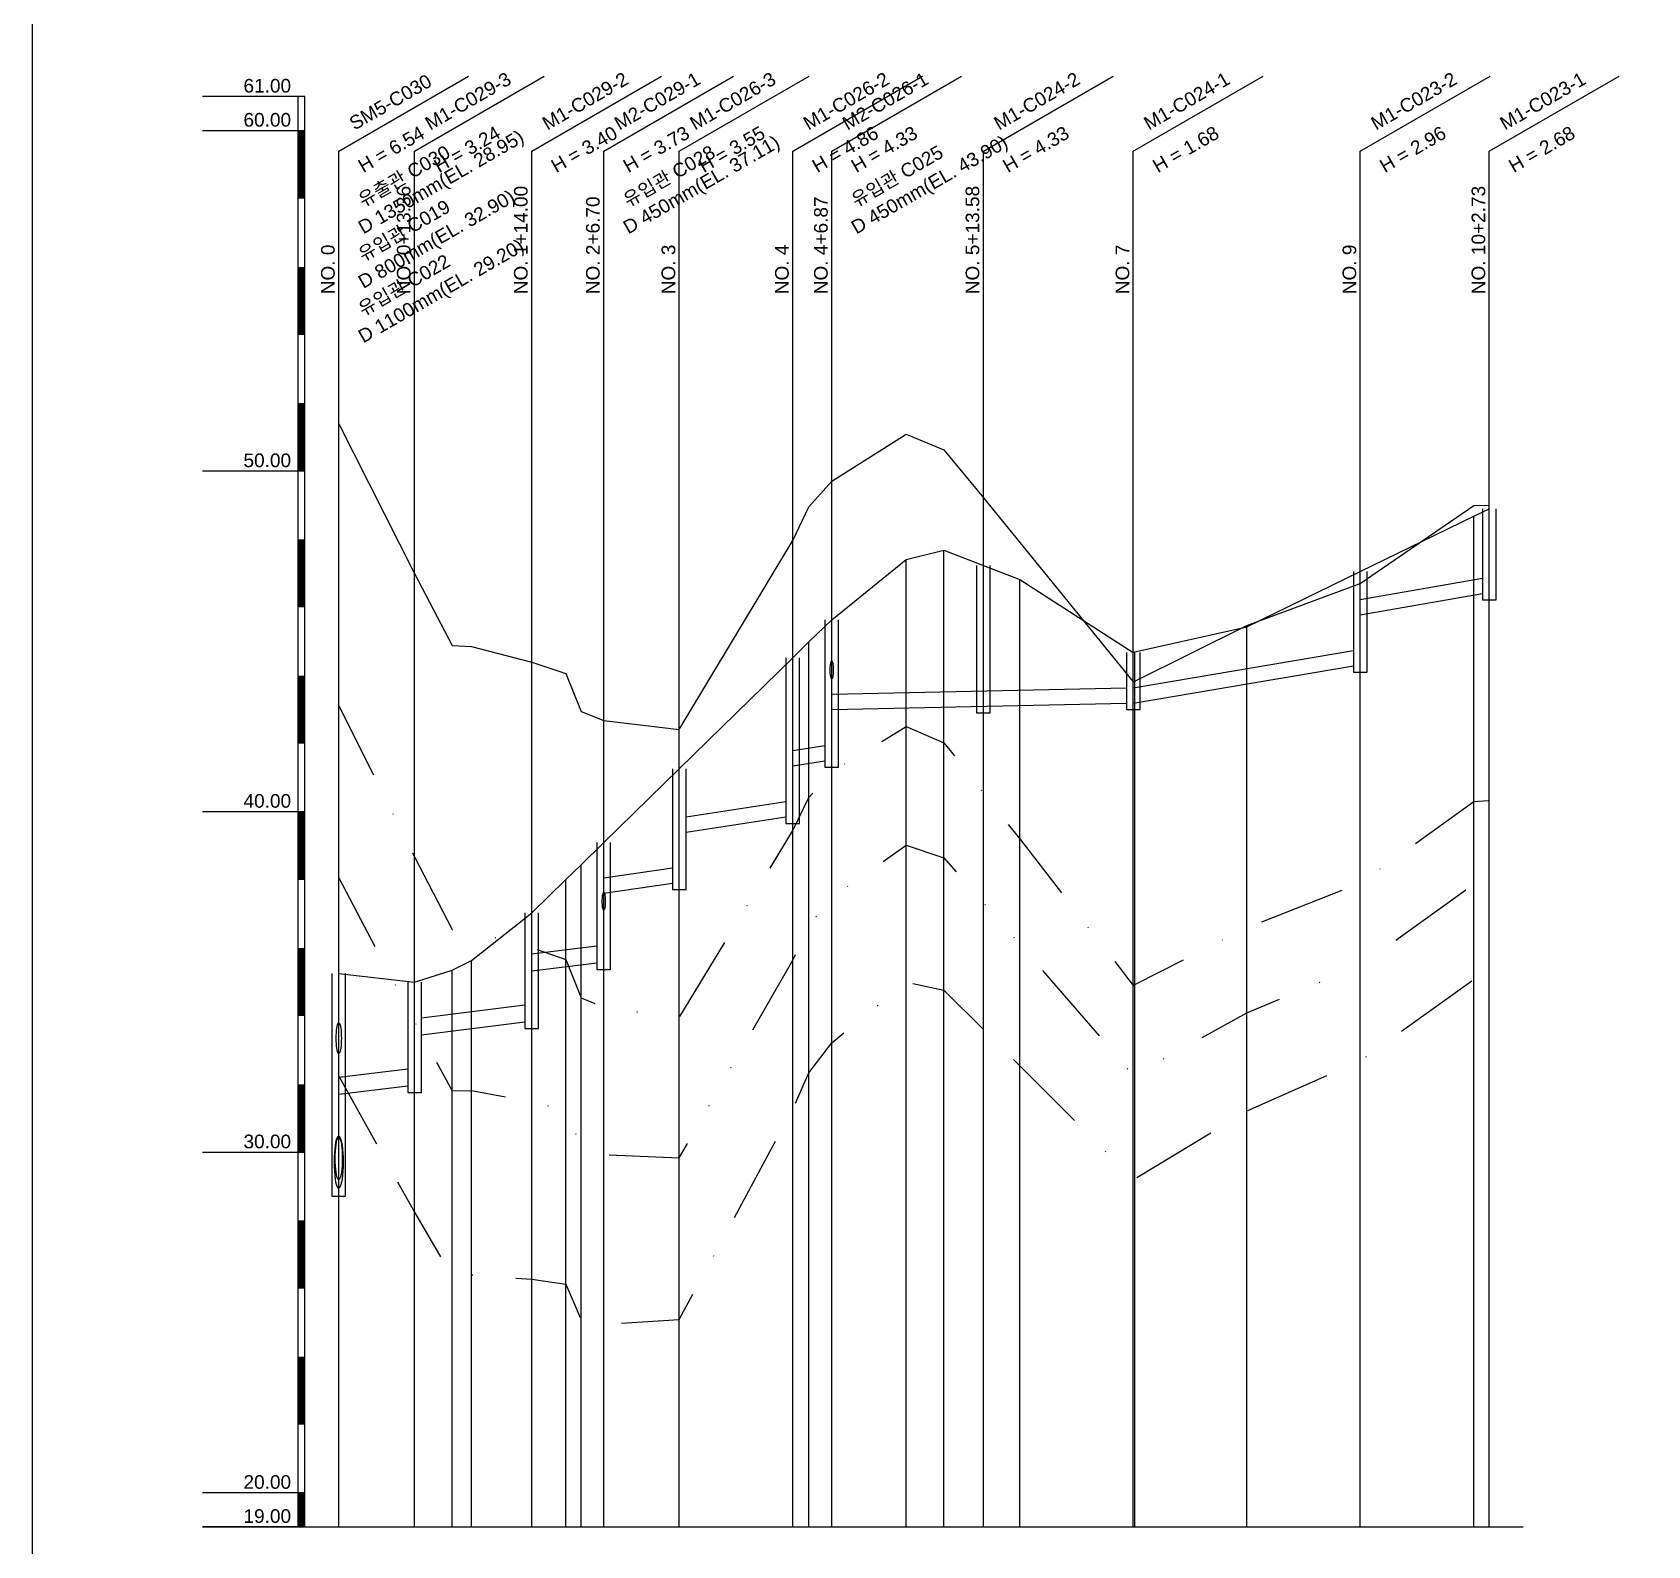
# Model space of a CAD drawing. Header units: millimetres. Extents: x -7351 to 135086, y 1419 to 5643.
# Drawn here: x 42396.4 to 42633.6, y 1584.3 to 1806.5 of the extents above; entities that cross this region are included whole.
import ezdxf
from ezdxf.enums import TextEntityAlignment as Align

# ---------------------------------------------------------------- set-up
doc = ezdxf.new("R2010")
doc.units = ezdxf.units.MM
for name, pattern in [('BORDER', [44.45, 12.7, -6.35, 12.7, -6.35, 0, -6.35]), ('DASHDOT', [25.4, 12.7, -6.35, 0, -6.35]), ('DIVIDE', [31.75, 12.7, -6.35, 0, -6.35, 0, -6.35])]:
    doc.linetypes.add(name, pattern=pattern)
for name, color, linetype in [('KZ_종단_계획선', 1, 'Continuous'), ('KZ_종단_관로', 4, 'Continuous'), ('KZ_종단_깃발', 7, 'Continuous'), ('KZ_종단_도각', 7, 'Continuous'), ('KZ_종단_맨홀', 4, 'Continuous'), ('KZ_종단_수직선', 7, 'Continuous'), ('KZ_종단_암선1', 56, 'DASHDOT'), ('KZ_종단_암선2', 4, 'DIVIDE'), ('KZ_종단_암선3', 6, 'BORDER'), ('KZ_종단_원형관', 4, 'Continuous'), ('KZ_종단_지반선', 3, 'Continuous'), ('KZ_종단_테이블선', 7, 'Continuous'), ('KZ_종단_폴대', 7, 'Continuous')]:
    doc.layers.add(name, color=color, linetype=linetype)
doc.styles.get("Standard").update_dxf_attribs({"font": 'arial.ttf'})

msp = doc.modelspace()

# ---------------------------------------------------------------- linework, layer by layer
at = {"layer": 'KZ_종단_계획선'}
msp.add_lwpolyline([(42441.36, 1668.28), (42441.36, 1668.28), (42441.36, 1668.28), (42441.36, 1668.28), (42441.36, 1668.28), (42441.36, 1668.28), (42452.49, 1667.04), (42458.03, 1668.77), (42460.83, 1670.2), (42469.69, 1677.2), (42474.69, 1682.09), (42476.93, 1684.27), (42480.27, 1687.54), (42480.27, 1687.54), (42480.27, 1687.54), (42480.27, 1687.54), (42480.27, 1687.54), (42480.28, 1687.54), (42491.36, 1698.37), (42508.03, 1714.65), (42510.4, 1716.97), (42513.75, 1720.24), (42513.75, 1720.24), (42513.75, 1720.24), (42513.75, 1720.24), (42513.75, 1720.24), (42513.75, 1720.24), (42524.69, 1729.1), (42530.22, 1730.45), (42536.01, 1728.22), (42541.36, 1726.16), (42558.03, 1715.45), (42558.26, 1715.5), (42574.69, 1719.2), (42591.36, 1727.32), (42608.03, 1735.43), (42610.3, 1736.54)], dxfattribs=at)
at = {"layer": 'KZ_종단_관로'}
for p, q in [((42591.36, 1723.22), (42609.3, 1726.34)), ((42591.36, 1720.97), (42609.3, 1724.09)), ((42558.03, 1710.24), (42590.36, 1715.72)), ((42558.03, 1707.99), (42590.36, 1713.47)), ((42513.75, 1709.29), (42557.03, 1710.24)), ((42513.75, 1707.04), (42557.03, 1707.99)), ((42508.03, 1701.03), (42512.75, 1701.79)), ((42508.03, 1698.78), (42512.75, 1699.54)), ((42492.36, 1691.31), (42507.03, 1693.53)), ((42492.36, 1689.06), (42507.03, 1691.28)), ((42480.27, 1682.34), (42490.36, 1683.81)), ((42480.27, 1680.09), (42490.36, 1681.56)), ((42469.69, 1671.18), (42479.27, 1672.34)), ((42469.69, 1668.68), (42479.27, 1669.84)), ((42453.49, 1661.79), (42468.69, 1663.68)), ((42453.49, 1659.29), (42468.69, 1661.18)), ((42441.36, 1653.07), (42451.49, 1654.29)), ((42441.36, 1650.57), (42451.49, 1651.79))]:
    msp.add_line(p, q, dxfattribs=at)
at = {"layer": 'KZ_종단_깃발'}
for p, q in [((42441.36, 1789.02), (42460.41, 1800.02)), ((42452.49, 1789.02), (42471.54, 1800.02)), ((42469.69, 1789.02), (42488.75, 1800.02)), ((42480.27, 1789.02), (42499.33, 1800.02)), ((42491.36, 1789.02), (42510.41, 1800.02)), ((42508.03, 1789.02), (42527.08, 1800.02)), ((42513.75, 1789.02), (42532.8, 1800.02)), ((42536.01, 1789.02), (42555.07, 1800.02)), ((42558.03, 1789.02), (42577.08, 1800.02)), ((42591.36, 1789.02), (42610.41, 1800.02)), ((42610.3, 1789.02), (42629.36, 1800.02)), ((42441.36, 1587.04), (42441.36, 1789.02)), ((42452.49, 1587.04), (42452.49, 1789.02)), ((42469.69, 1587.04), (42469.69, 1789.02)), ((42480.27, 1587.04), (42480.27, 1789.02)), ((42491.36, 1587.04), (42491.36, 1789.02)), ((42508.03, 1587.04), (42508.03, 1789.02)), ((42513.75, 1587.04), (42513.75, 1789.02)), ((42536.01, 1587.04), (42536.01, 1789.02)), ((42558.03, 1587.04), (42558.03, 1789.02)), ((42591.36, 1587.04), (42591.36, 1789.02)), ((42610.3, 1587.04), (42610.3, 1789.02))]:
    msp.add_line(p, q, dxfattribs=at)
at = {"layer": 'KZ_종단_도각'}
msp.add_lwpolyline([(42396.36, 1419.04), (43237.36, 1419.04), (43237.36, 2013.04), (42396.36, 2013.04)], close=True, dxfattribs=at)
at = {"layer": 'KZ_종단_맨홀'}
for points in [[(42609.3, 1736.54), (42609.3, 1723.15), (42611.3, 1723.15), (42611.3, 1736.54)], [(42535.01, 1728.22), (42535.01, 1706.58), (42537.01, 1706.58), (42537.01, 1728.22)], [(42590.36, 1727.32), (42590.36, 1712.53), (42592.36, 1712.53), (42592.36, 1727.32)], [(42512.75, 1720.24), (42512.75, 1698.6), (42514.75, 1698.6), (42514.75, 1720.24)], [(42557.03, 1715.45), (42557.03, 1707.05), (42559.03, 1707.05), (42559.03, 1715.45)], [(42507.03, 1714.65), (42507.03, 1690.34), (42509.03, 1690.34), (42509.03, 1714.65)], [(42490.36, 1698.37), (42490.36, 1680.62), (42492.36, 1680.62), (42492.36, 1698.37)], [(42479.27, 1687.54), (42479.27, 1668.88), (42481.27, 1668.88), (42481.27, 1687.54)], [(42468.69, 1677.2), (42468.69, 1660.22), (42470.69, 1660.22), (42470.69, 1677.2)], [(42440.36, 1668.28), (42440.36, 1635.6), (42442.36, 1635.6), (42442.36, 1668.28)], [(42451.49, 1667.04), (42451.49, 1650.83), (42453.49, 1650.83), (42453.49, 1667.04)]]:
    msp.add_lwpolyline(points, dxfattribs=at)
at = {"layer": 'KZ_종단_수직선'}
for p, q in [((42610.3, 1587.04), (42610.3, 1736.54)), ((42608.03, 1587.04), (42608.03, 1735.43)), ((42530.23, 1587.04), (42530.23, 1730.45)), ((42524.69, 1587.04), (42524.69, 1729.1)), ((42536.01, 1587.04), (42536.01, 1728.22)), ((42591.36, 1587.04), (42591.36, 1727.32)), ((42541.36, 1587.04), (42541.36, 1726.16)), ((42513.75, 1587.04), (42513.75, 1720.24)), ((42513.75, 1587.04), (42513.75, 1720.24)), ((42513.75, 1587.04), (42513.75, 1720.24)), ((42513.75, 1587.04), (42513.75, 1720.24)), ((42513.75, 1587.04), (42513.75, 1720.24)), ((42513.75, 1587.04), (42513.75, 1720.24)), ((42574.69, 1587.04), (42574.69, 1719.2)), ((42510.4, 1587.04), (42510.4, 1716.97)), ((42558.03, 1587.04), (42558.03, 1715.45)), ((42558.27, 1587.04), (42558.27, 1715.5)), ((42508.03, 1587.04), (42508.03, 1714.65)), ((42491.36, 1587.04), (42491.36, 1698.37)), ((42480.28, 1587.04), (42480.28, 1687.54)), ((42480.28, 1587.04), (42480.28, 1687.54)), ((42480.28, 1587.04), (42480.28, 1687.54)), ((42480.28, 1587.04), (42480.28, 1687.54)), ((42480.28, 1587.04), (42480.28, 1687.54)), ((42480.28, 1587.04), (42480.28, 1687.54)), ((42476.93, 1587.04), (42476.93, 1684.27)), ((42474.69, 1587.04), (42474.69, 1682.09)), ((42469.69, 1587.04), (42469.69, 1677.2)), ((42460.83, 1587.04), (42460.83, 1670.2)), ((42441.36, 1587.04), (42441.36, 1668.28)), ((42441.36, 1587.04), (42441.36, 1668.28)), ((42441.36, 1587.04), (42441.36, 1668.28)), ((42441.36, 1587.04), (42441.36, 1668.28)), ((42441.36, 1587.04), (42441.36, 1668.28)), ((42441.36, 1587.04), (42441.36, 1668.28)), ((42441.36, 1587.04), (42441.36, 1668.28)), ((42441.36, 1587.04), (42441.36, 1668.28)), ((42441.36, 1587.04), (42441.36, 1668.28)), ((42441.36, 1587.04), (42441.36, 1668.28)), ((42441.36, 1587.04), (42441.36, 1668.28)), ((42458.03, 1587.04), (42458.03, 1668.77)), ((42452.49, 1587.04), (42452.49, 1667.04))]:
    msp.add_line(p, q, dxfattribs=at)
at = {"layer": 'KZ_종단_암선1', "flags": 128}
msp.add_lwpolyline([(42441.36, 1706.29), (42441.36, 1706.29), (42441.36, 1706.29), (42441.36, 1706.29), (42441.36, 1706.29), (42441.36, 1707.62), (42452.49, 1685.44), (42458.03, 1674.77), (42460.83, 1674.54), (42469.69, 1672.08), (42474.69, 1670.35), (42476.93, 1664.74), (42480.28, 1663.33), (42480.28, 1663.33), (42480.28, 1663.33), (42480.28, 1663.33), (42480.28, 1663.33), (42480.28, 1663.33), (42491.36, 1661.82), (42508.03, 1689.27), (42510.4, 1694.16), (42513.75, 1697.89), (42513.75, 1697.89), (42513.75, 1697.89), (42513.75, 1697.89), (42513.75, 1697.89), (42513.75, 1697.89), (42524.69, 1704.57), (42530.23, 1702.17), (42536.01, 1694.83), (42541.36, 1688.05), (42558.03, 1666.54), (42558.27, 1666.66), (42574.69, 1675.03), (42591.36, 1681.57), (42608.03, 1693.56), (42610.3, 1693.7)], dxfattribs=at)
at = {"layer": 'KZ_종단_암선2', "flags": 128}
msp.add_lwpolyline([(42441.36, 1681.03), (42441.36, 1681.03), (42441.36, 1681.03), (42441.36, 1681.03), (42441.36, 1681.03), (42441.36, 1682.35), (42452.49, 1661.22), (42458.03, 1651.07), (42460.83, 1651.1), (42469.69, 1649.48), (42474.69, 1648.22), (42476.93, 1642.82), (42480.28, 1641.73), (42480.28, 1641.73), (42480.28, 1641.73), (42480.28, 1641.73), (42480.28, 1641.73), (42480.28, 1641.73), (42491.36, 1641.25), (42508.03, 1670.27), (42510.4, 1675.38), (42513.75, 1679.43), (42513.75, 1679.43), (42513.75, 1679.43), (42513.75, 1679.43), (42513.75, 1679.43), (42513.75, 1679.43), (42524.69, 1687.14), (42530.23, 1685.3), (42536.01, 1678.69), (42541.36, 1672.59), (42558.03, 1653.3), (42558.27, 1653.44), (42574.69, 1662.53), (42591.36, 1669.46), (42608.03, 1681.43), (42610.3, 1681.57)], dxfattribs=at)
at = {"layer": 'KZ_종단_암선3', "flags": 128}
msp.add_lwpolyline([(42441.36, 1651.88), (42441.36, 1651.88), (42441.36, 1651.88), (42441.36, 1651.88), (42441.36, 1651.88), (42441.36, 1653.2), (42452.49, 1633.28), (42458.03, 1623.73), (42460.83, 1624.06), (42469.69, 1623.4), (42474.69, 1622.68), (42476.93, 1617.53), (42480.28, 1616.8), (42480.28, 1616.8), (42480.28, 1616.8), (42480.28, 1616.8), (42480.28, 1616.8), (42480.28, 1616.8), (42491.36, 1617.52), (42508.03, 1648.35), (42510.4, 1653.72), (42513.75, 1658.13), (42513.75, 1658.13), (42513.75, 1658.13), (42513.75, 1658.13), (42513.75, 1658.13), (42513.75, 1658.13), (42524.69, 1667.03), (42530.23, 1665.83), (42536.01, 1660.07), (42541.36, 1654.76), (42558.03, 1638.04), (42558.27, 1638.18), (42574.69, 1648.1), (42591.36, 1655.47), (42608.03, 1667.45), (42610.3, 1667.56)], dxfattribs=at)
at = {"layer": 'KZ_종단_원형관'}
for p, q in [((42513.53, 1713.08), (42513.54, 1713.3)), ((42513.53, 1712.85), (42513.53, 1713.08)), ((42513.53, 1712.63), (42513.53, 1712.85)), ((42513.54, 1712.4), (42513.53, 1712.63)), ((42513.54, 1713.3), (42513.56, 1713.51)), ((42513.56, 1713.51), (42513.58, 1713.7)), ((42513.58, 1713.7), (42513.61, 1713.86)), ((42513.61, 1713.86), (42513.64, 1713.99)), ((42513.64, 1713.99), (42513.67, 1714.09)), ((42513.67, 1714.09), (42513.71, 1714.15)), ((42513.71, 1714.15), (42513.75, 1714.17)), ((42513.75, 1714.17), (42513.79, 1714.15)), ((42513.79, 1714.15), (42513.82, 1714.09)), ((42513.82, 1714.09), (42513.86, 1713.99)), ((42513.86, 1713.99), (42513.89, 1713.86)), ((42513.89, 1713.86), (42513.92, 1713.7)), ((42513.92, 1713.7), (42513.94, 1713.51)), ((42513.94, 1713.51), (42513.95, 1713.3)), ((42513.95, 1713.3), (42513.96, 1713.08)), ((42513.96, 1712.63), (42513.95, 1712.4)), ((42513.96, 1713.08), (42513.97, 1712.85)), ((42513.97, 1712.85), (42513.96, 1712.63)), ((42513.56, 1712.2), (42513.54, 1712.4)), ((42513.58, 1712.01), (42513.56, 1712.2)), ((42513.61, 1711.85), (42513.58, 1712.01)), ((42513.64, 1711.71), (42513.61, 1711.85)), ((42513.67, 1711.62), (42513.64, 1711.71)), ((42513.71, 1711.56), (42513.67, 1711.62)), ((42513.75, 1711.54), (42513.71, 1711.56)), ((42513.79, 1711.56), (42513.75, 1711.54)), ((42513.82, 1711.62), (42513.79, 1711.56)), ((42513.86, 1711.71), (42513.82, 1711.62)), ((42513.89, 1711.85), (42513.86, 1711.71)), ((42513.92, 1712.01), (42513.89, 1711.85)), ((42513.94, 1712.2), (42513.92, 1712.01)), ((42513.95, 1712.4), (42513.94, 1712.2)), ((42480.07, 1679.35), (42480.08, 1679.56)), ((42480.08, 1679.56), (42480.11, 1679.75)), ((42480.11, 1679.75), (42480.13, 1679.91)), ((42480.13, 1679.91), (42480.16, 1680.04)), ((42480.16, 1680.04), (42480.2, 1680.14)), ((42480.2, 1680.14), (42480.24, 1680.2)), ((42480.24, 1680.2), (42480.27, 1680.22)), ((42480.27, 1680.22), (42480.31, 1680.2)), ((42480.31, 1680.2), (42480.35, 1680.14)), ((42480.35, 1680.14), (42480.38, 1680.04)), ((42480.38, 1680.04), (42480.41, 1679.91)), ((42480.41, 1679.91), (42480.44, 1679.75)), ((42480.44, 1679.75), (42480.46, 1679.56)), ((42480.46, 1679.56), (42480.48, 1679.35)), ((42480.05, 1678.9), (42480.06, 1679.13)), ((42480.06, 1678.68), (42480.05, 1678.9)), ((42480.06, 1679.13), (42480.07, 1679.35)), ((42480.07, 1678.45), (42480.06, 1678.68)), ((42480.08, 1678.25), (42480.07, 1678.45)), ((42480.11, 1678.06), (42480.08, 1678.25)), ((42480.13, 1677.9), (42480.11, 1678.06)), ((42480.16, 1677.76), (42480.13, 1677.9)), ((42480.2, 1677.67), (42480.16, 1677.76)), ((42480.24, 1677.61), (42480.2, 1677.67)), ((42480.27, 1677.59), (42480.24, 1677.61)), ((42480.31, 1677.61), (42480.27, 1677.59)), ((42480.35, 1677.67), (42480.31, 1677.61)), ((42480.38, 1677.76), (42480.35, 1677.67)), ((42480.41, 1677.9), (42480.38, 1677.76)), ((42480.44, 1678.06), (42480.41, 1677.9)), ((42480.46, 1678.25), (42480.44, 1678.06)), ((42480.48, 1678.45), (42480.46, 1678.25)), ((42480.48, 1679.35), (42480.49, 1679.13)), ((42480.49, 1678.68), (42480.48, 1678.45)), ((42480.49, 1679.13), (42480.49, 1678.9)), ((42480.49, 1678.9), (42480.49, 1678.68)), ((42441.07, 1660.25), (42441.12, 1660.53)), ((42441.12, 1660.53), (42441.17, 1660.76)), ((42441.17, 1660.76), (42441.23, 1660.92)), ((42441.23, 1660.92), (42441.29, 1661.02)), ((42441.29, 1661.02), (42441.36, 1661.06)), ((42441.36, 1661.06), (42441.43, 1661.02)), ((42441.43, 1661.02), (42441.49, 1660.92)), ((42441.49, 1660.92), (42441.55, 1660.76)), ((42441.55, 1660.76), (42441.6, 1660.53)), ((42441.6, 1660.53), (42441.65, 1660.25)), ((42440.98, 1658.8), (42440.99, 1659.19)), ((42440.99, 1658.41), (42440.98, 1658.8)), ((42440.99, 1659.19), (42441.01, 1659.57)), ((42441.01, 1658.03), (42440.99, 1658.41)), ((42441.01, 1659.57), (42441.03, 1659.93)), ((42441.03, 1659.93), (42441.07, 1660.25)), ((42441.65, 1660.25), (42441.69, 1659.93)), ((42441.69, 1659.93), (42441.71, 1659.57)), ((42441.71, 1659.57), (42441.73, 1659.19)), ((42441.73, 1658.41), (42441.71, 1658.03)), ((42441.73, 1659.19), (42441.74, 1658.8)), ((42441.74, 1658.8), (42441.73, 1658.41)), ((42441.03, 1657.67), (42441.01, 1658.03)), ((42441.07, 1657.35), (42441.03, 1657.67)), ((42441.12, 1657.07), (42441.07, 1657.35)), ((42441.17, 1656.84), (42441.12, 1657.07)), ((42441.23, 1656.67), (42441.17, 1656.84)), ((42441.29, 1656.57), (42441.23, 1656.67)), ((42441.36, 1656.54), (42441.29, 1656.57)), ((42441.43, 1656.57), (42441.36, 1656.54)), ((42441.49, 1656.67), (42441.43, 1656.57)), ((42441.55, 1656.84), (42441.49, 1656.67)), ((42441.6, 1657.07), (42441.55, 1656.84)), ((42441.65, 1657.35), (42441.6, 1657.07)), ((42441.69, 1657.67), (42441.65, 1657.35)), ((42441.71, 1658.03), (42441.69, 1657.67)), ((42440.95, 1643.52), (42441.04, 1643.9)), ((42441.03, 1643.52), (42441.1, 1643.83)), ((42441.04, 1643.9), (42441.14, 1644.18)), ((42441.1, 1643.83), (42441.18, 1644.06)), ((42441.14, 1644.18), (42441.25, 1644.35)), ((42441.18, 1644.06), (42441.27, 1644.2)), ((42441.25, 1644.35), (42441.36, 1644.41)), ((42441.27, 1644.2), (42441.36, 1644.25)), ((42441.36, 1644.41), (42441.47, 1644.35)), ((42441.36, 1644.25), (42441.45, 1644.2)), ((42441.45, 1644.2), (42441.54, 1644.06)), ((42441.47, 1644.35), (42441.58, 1644.18)), ((42441.54, 1644.06), (42441.62, 1643.83)), ((42441.58, 1644.18), (42441.68, 1643.9)), ((42441.62, 1643.83), (42441.69, 1643.52)), ((42441.68, 1643.9), (42441.77, 1643.52)), ((42440.73, 1641.26), (42440.76, 1641.9)), ((42440.76, 1641.9), (42440.81, 1642.5)), ((42440.81, 1642.5), (42440.87, 1643.05)), ((42440.84, 1641.14), (42440.85, 1641.68)), ((42440.85, 1641.68), (42440.87, 1642.21)), ((42440.87, 1643.05), (42440.95, 1643.52)), ((42440.87, 1642.21), (42440.91, 1642.7)), ((42440.91, 1642.7), (42440.96, 1643.14)), ((42440.96, 1643.14), (42441.03, 1643.52)), ((42441.69, 1643.52), (42441.76, 1643.14)), ((42441.76, 1643.14), (42441.81, 1642.7)), ((42441.77, 1643.52), (42441.85, 1643.05)), ((42441.81, 1642.7), (42441.85, 1642.21)), ((42441.85, 1643.05), (42441.91, 1642.5)), ((42441.85, 1642.21), (42441.87, 1641.68)), ((42441.87, 1641.68), (42441.88, 1641.14)), ((42441.91, 1642.5), (42441.96, 1641.9)), ((42441.96, 1641.9), (42441.99, 1641.26)), ((42440.72, 1640.6), (42440.73, 1641.26)), ((42440.73, 1639.94), (42440.72, 1640.6)), ((42440.76, 1639.3), (42440.73, 1639.94)), ((42440.81, 1638.69), (42440.76, 1639.3)), ((42440.85, 1640.6), (42440.84, 1641.14)), ((42440.87, 1640.08), (42440.85, 1640.6)), ((42440.91, 1639.59), (42440.87, 1640.08)), ((42440.96, 1639.15), (42440.91, 1639.59)), ((42441.03, 1638.77), (42440.96, 1639.15)), ((42441.76, 1639.15), (42441.69, 1638.77)), ((42441.81, 1639.59), (42441.76, 1639.15)), ((42441.85, 1640.08), (42441.81, 1639.59)), ((42441.87, 1640.6), (42441.85, 1640.08)), ((42441.88, 1641.14), (42441.87, 1640.6)), ((42441.96, 1639.3), (42441.91, 1638.69)), ((42441.99, 1639.94), (42441.96, 1639.3)), ((42441.99, 1641.26), (42441.99, 1640.6)), ((42441.99, 1640.6), (42441.99, 1639.94)), ((42440.87, 1638.15), (42440.81, 1638.69)), ((42440.95, 1637.68), (42440.87, 1638.15)), ((42441.04, 1637.3), (42440.95, 1637.68)), ((42441.1, 1638.45), (42441.03, 1638.77)), ((42441.14, 1637.02), (42441.04, 1637.3)), ((42441.18, 1638.23), (42441.1, 1638.45)), ((42441.25, 1636.85), (42441.14, 1637.02)), ((42441.27, 1638.09), (42441.18, 1638.23)), ((42441.36, 1636.79), (42441.25, 1636.85)), ((42441.36, 1638.04), (42441.27, 1638.09)), ((42441.45, 1638.09), (42441.36, 1638.04)), ((42441.47, 1636.85), (42441.36, 1636.79)), ((42441.54, 1638.23), (42441.45, 1638.09)), ((42441.58, 1637.02), (42441.47, 1636.85)), ((42441.62, 1638.45), (42441.54, 1638.23)), ((42441.68, 1637.3), (42441.58, 1637.02)), ((42441.69, 1638.77), (42441.62, 1638.45)), ((42441.77, 1637.68), (42441.68, 1637.3)), ((42441.85, 1638.15), (42441.77, 1637.68)), ((42441.91, 1638.69), (42441.85, 1638.15))]:
    msp.add_line(p, q, dxfattribs=at)
at = {"layer": 'KZ_종단_지반선', "flags": 128}
msp.add_lwpolyline([(42441.36, 1747.69), (42441.36, 1747.69), (42441.36, 1747.69), (42441.36, 1747.69), (42441.36, 1747.69), (42441.36, 1749.02), (42452.49, 1727.04), (42458.03, 1716.47), (42460.83, 1716.29), (42469.69, 1713.99), (42474.69, 1712.35), (42476.93, 1706.78), (42480.28, 1705.44), (42480.28, 1705.44), (42480.28, 1705.44), (42480.28, 1705.44), (42480.28, 1705.44), (42480.28, 1705.44), (42491.36, 1704.12), (42508.03, 1731.87), (42510.4, 1736.81), (42513.75, 1740.6), (42513.75, 1740.6), (42513.75, 1740.6), (42513.75, 1740.6), (42513.75, 1740.6), (42513.75, 1740.6), (42524.69, 1747.48), (42530.23, 1745.2), (42536.01, 1738.13), (42541.36, 1731.6), (42558.03, 1711.1), (42558.27, 1711.22), (42574.69, 1719.41), (42591.36, 1725.57), (42608.03, 1736.99), (42610.3, 1737.06)], dxfattribs=at)
at = {"layer": 'KZ_종단_테이블선'}
msp.add_line((42421.36, 1587.04), (42615.3, 1587.04), dxfattribs=at)
at = {"layer": 'KZ_종단_폴대'}
for p, q in [((42436.36, 1797.04), (42421.36, 1797.04)), ((42436.36, 1792.04), (42421.36, 1792.04)), ((42436.36, 1742.04), (42421.36, 1742.04)), ((42436.36, 1692.04), (42421.36, 1692.04)), ((42436.36, 1642.04), (42421.36, 1642.04)), ((42436.36, 1592.04), (42421.36, 1592.04)), ((42436.36, 1587.04), (42421.36, 1587.04))]:
    msp.add_line(p, q, dxfattribs=at)
msp.add_lwpolyline([(42436.36, 1587.04), (42436.36, 1797.04), (42435.36, 1797.04), (42435.36, 1587.04), (42436.36, 1587.04)], dxfattribs=at)
for points in [[(42435.86, 1782.04, 1, 1, 0), (42435.86, 1792.04, 1, 1, 0)], [(42435.86, 1762.04, 1, 1, 0), (42435.86, 1772.04, 1, 1, 0)], [(42435.86, 1742.04, 1, 1, 0), (42435.86, 1752.04, 1, 1, 0)], [(42435.86, 1722.04, 1, 1, 0), (42435.86, 1732.04, 1, 1, 0)], [(42435.86, 1702.04, 1, 1, 0), (42435.86, 1712.04, 1, 1, 0)], [(42435.86, 1682.04, 1, 1, 0), (42435.86, 1692.04, 1, 1, 0)], [(42435.86, 1662.04, 1, 1, 0), (42435.86, 1672.04, 1, 1, 0)], [(42435.86, 1642.04, 1, 1, 0), (42435.86, 1652.04, 1, 1, 0)], [(42435.86, 1622.04, 1, 1, 0), (42435.86, 1632.04, 1, 1, 0)], [(42435.86, 1602.04, 1, 1, 0), (42435.86, 1612.04, 1, 1, 0)], [(42435.86, 1587.04, 1, 1, 0), (42435.86, 1592.04, 1, 1, 0)]]:
    msp.add_lwpolyline(points, format="xyseb", dxfattribs=at)

# ---------------------------------------------------------------- texts
at = {"layer": 'KZ_종단_깃발'}
for s, rotation, p in [('M1-C029-3', 30, (42455.09, 1791.52)), ('M1-C029-2', 30, (42472.29, 1791.52)), ('M2-C029-1', 30, (42482.87, 1791.52)), ('M1-C026-3', 30, (42493.96, 1791.52)), ('M1-C026-2', 30, (42510.62, 1791.52)), ('M2-C026-1', 30, (42516.35, 1791.52)), ('M1-C024-2', 30, (42538.61, 1791.52)), ('M1-C024-1', 30, (42560.62, 1791.52)), ('M1-C023-2', 30, (42593.96, 1791.52)), ('M1-C023-1', 30, (42612.9, 1791.52)), ('SM5-C030', 30, (42443.96, 1791.52)), ('NO. 0+13.36', 90, (42452.49, 1768.02)), ('NO. 1+14.00', 90, (42469.69, 1768.02)), ('NO. 5+13.58', 90, (42536.01, 1768.02)), ('NO. 10+2.73', 90, (42610.3, 1768.02)), ('NO. 2+6.70', 90, (42480.27, 1768.02)), ('NO. 4+6.87', 90, (42513.75, 1768.02)), ('NO. 0', 90, (42441.36, 1768.02)), ('NO. 3', 90, (42491.36, 1768.02)), ('NO. 4', 90, (42508.03, 1768.02)), ('NO. 7', 90, (42558.03, 1768.02)), ('NO. 9', 90, (42591.36, 1768.02))]:
    msp.add_text(s, height=2, rotation=rotation, dxfattribs=at).set_placement(p, align=Align.BOTTOM_LEFT)
for s, p in [('H = 6.54', (42443.96, 1787.52)), ('D 1350mm(EL. 28.95)', (42443.96, 1778.52)), ('H = 3.24', (42455.09, 1787.52)), ('H = 3.40', (42472.29, 1787.52)), ('H = 3.73', (42482.87, 1787.52)), ('D 450mm(EL. 37.11)', (42482.87, 1778.52)), ('H = 3.55', (42493.96, 1787.52)), ('H = 4.86', (42510.62, 1787.52)), ('H = 4.33', (42516.35, 1787.52)), ('D 450mm(EL. 43.90)', (42516.35, 1778.52)), ('H = 4.33', (42538.61, 1787.52)), ('H = 1.68', (42560.62, 1787.52)), ('H = 2.96', (42593.96, 1787.52)), ('H = 2.68', (42612.9, 1787.52)), ('유출관 C030', (42443.96, 1782.52)), ('유입관 C028', (42482.87, 1782.52)), ('유입관 C025', (42516.35, 1782.52)), ('D 800mm(EL. 32.90)', (42443.96, 1770.52)), ('유입관 C019', (42443.96, 1774.52)), ('D 1100mm(EL. 29.20)', (42443.96, 1762.52)), ('유입관 C022', (42443.96, 1766.52))]:
    msp.add_text(s, height=2, rotation=30, dxfattribs=at).set_placement(p, align=Align.TOP_LEFT)
at = {"layer": 'KZ_종단_폴대'}
for s, p in [('61.00', (42434.36, 1797.04)), ('60.00', (42434.36, 1792.04)), ('50.00', (42434.36, 1742.04)), ('40.00', (42434.36, 1692.04)), ('30.00', (42434.36, 1642.04)), ('20.00', (42434.36, 1592.04)), ('19.00', (42434.36, 1587.04))]:
    msp.add_text(s, height=2, dxfattribs=at).set_placement(p, align=Align.BOTTOM_RIGHT)

doc.saveas('drawing.dxf')
